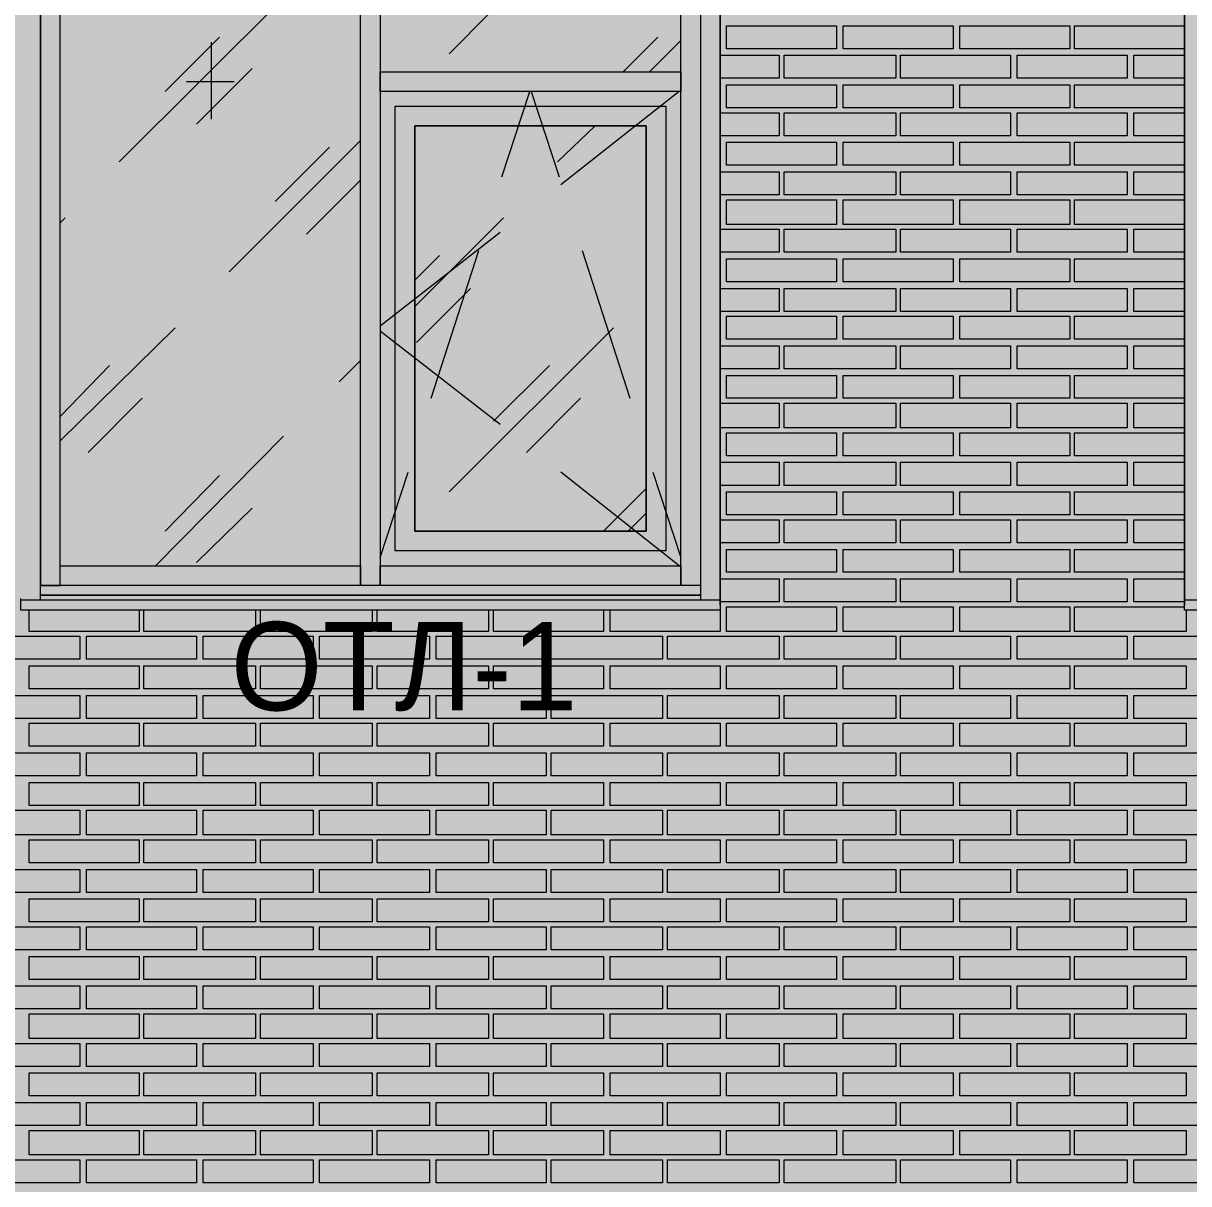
# Model space of a CAD drawing. Header units: millimetres. Extents: x -28928 to 100580, y -22867 to 36490.
# Drawn here: x 1815 to 4819, y 19599 to 22590 of the extents above; entities that cross this region are included whole.
import ezdxf

# ---------------------------------------------------------------- set-up
doc = ezdxf.new("R2010")
doc.units = ezdxf.units.MM
doc.layers.add('PDF _Геометрия', color=7, linetype='Continuous', true_color=0x8f8e8d)
doc.layers.add('PDF _Сплошная заливка', color=7, linetype='Continuous', true_color=0xffffff)
doc.layers.add('PDF _Текст', color=7, linetype='Continuous')

msp = doc.modelspace()

# ---------------------------------------------------------------- hatches: boundary and pattern name
at = {"layer": 'PDF _Сплошная заливка', "true_color": 0xdcd6cf, "transparency": 33554559}
msp.add_hatch(color=254, dxfattribs=at).paths.add_polyline_path([(-18676.6, 16343.4), (-18676.6, 19592.6), (-17276.3, 19592.6), (-17276.3, 16343.4), (19112.6, 16343.4), (19112.6, 30089.1), (-21853.9, 30089.1), (-21853.9, 16343.4), (-21375.9, 16343.4), (-21375.9, 19592.6), (-19277.4, 19592.6), (-19277.4, 16343.4)])

# ---------------------------------------------------------------- linework, layer by layer
at = {"layer": 'PDF _Геометрия', "color": 7, "lineweight": 9}
for points in [[(1859.5, 21103), (1859.5, 21166.4), (1859.5, 22439.9), (1859.5, 21141), (1910.3, 21141), (1910.3, 22439.9), (1910.3, 23688), (1859.5, 23688), (1859.5, 22439.9), (1859.5, 23713.4), (1859.5, 23789.5), (1808.7, 23789.5)], [(1808.7, 23789.5), (3611.1, 23789.5), (3611.1, 21090.3), (3611.1, 21166.4), (3611.1, 22439.9), (3611.1, 23713.4), (3611.1, 23789.5), (3560.3, 23789.5), (3560.3, 23713.4), (3560.3, 22439.9), (3560.3, 21141), (3509.5, 21141), (3509.5, 22439.9), (3509.5, 23713.4)], [(4859.1, 21103), (4859.1, 21166.4), (4859.1, 23713.4), (4859.1, 23789.5), (4808.4, 23789.5), (4808.4, 23713.4), (4808.4, 21166.4), (4808.4, 21090.3), (4808.4, 23789.5), (6610.7, 23789.5), (6610.7, 21090.3)], [(3560.3, 23713.4), (3560.3, 22439.9), (3560.3, 21166.4), (3560.3, 21103)], [(2913, 22511.8), (3336.1, 22939.1)], [(2062.6, 22232.6), (2485.7, 22655.7)], [(2181.1, 22414.5), (2320.7, 22554.1)], [(2299.5, 22541.4), (2299.5, 22342.6)], [(3361.4, 22465.3), (3450.3, 22554.1)], [(3429.1, 22465.3), (3509.5, 22545.7)], [(2261.4, 22329.9), (2405.3, 22473.7)], [(2236.1, 22439.9), (2358.7, 22439.9)], [(3048.4, 22194.5), (3120.3, 22414.5)], [(3124.5, 22414.5), (3196.4, 22194.5)], [(3505.3, 22414.5), (3200.7, 22173.4)], [(3192.2, 22232.6), (3289.5, 22325.7)], [(2346.1, 21949.1), (2684.5, 22287.6)], [(2464.5, 22131), (2604.1, 22270.7)], [(2544.9, 22046.4), (2684.5, 22186)], [(1910.3, 22076), (1923, 22088.7)], [(2824.1, 21860.3), (3052.6, 22088.7)], [(3044.1, 22050.7), (2735.3, 21809.5)], [(2824.1, 21928), (2887.6, 21991.4)], [(2866.4, 21623.4), (2989.1, 22004.1)], [(3255.7, 22004.1), (3378.4, 21623.4)], [(2828.4, 21767.2), (2968, 21906.8)], [(1910.3, 21513.4), (2206.4, 21805.3)], [(3044.1, 21555.7), (2735.3, 21796.8)], [(2913, 21382.2), (3336.1, 21805.3)], [(2629.5, 21665.7), (2684.5, 21720.7)], [(1910.3, 21576.8), (2037.2, 21708)], [(3027.2, 21564.1), (3171.1, 21708)], [(1982.2, 21483.7), (2121.8, 21623.4)], [(3111.8, 21483.7), (3251.4, 21623.4)], [(2155.7, 21191.8), (2485.7, 21526)], [(2181.1, 21280.7), (2320.7, 21424.5)], [(2735.3, 21213), (2807.2, 21433)], [(3505.3, 21191.8), (3200.7, 21433)], [(3437.6, 21433), (3509.5, 21213)], [(3310.7, 21280.7), (3420.7, 21390.7)], [(2261.4, 21200.3), (2405.3, 21339.9)], [(3374.1, 21280.7), (3420.7, 21327.2)], [(3560.3, 21141), (1859.5, 21141)], [(3611.1, 21107.2), (3611.1, 21103), (1808.7, 21103), (1808.7, 21107.2)], [(3611.1, 21103), (3611.1, 21077.6), (1808.7, 21077.6), (1808.7, 21103)], [(3560.3, 21115.7), (1859.5, 21115.7), (3560.3, 21115.7)], [(3560.3, 21115.7), (1859.5, 21115.7)], [(6606.4, 21103), (4808.4, 21103), (4808.4, 21107.2)], [(6606.4, 21077.6), (4808.4, 21077.6), (4808.4, 21103)], [(3611.1, 21086), (3611.1, 21077.6)], [(4808.4, 21077.6), (4808.4, 21086)]]:
    msp.add_lwpolyline(points, dxfattribs=at)
for points in [[(2735.3, 21141), (2684.5, 21141), (1910.3, 21141), (1910.3, 21191.8), (2684.5, 21191.8), (2684.5, 21141), (2684.5, 22439.9), (2684.5, 23688), (2735.3, 23688), (2735.3, 22439.9)], [(3509.5, 22414.5), (2735.3, 22414.5), (2735.3, 22465.3), (3509.5, 22465.3)], [(2773.4, 22376.4), (3471.4, 22376.4), (3471.4, 21229.9), (2773.4, 21229.9)], [(3471.4, 22376.4), (3471.4, 21229.9), (2773.4, 21229.9), (2773.4, 22376.4)], [(3420.7, 22325.7), (2824.1, 22325.7), (2824.1, 21280.7), (3420.7, 21280.7)], [(2824.1, 21280.7), (2824.1, 22325.7), (3420.7, 22325.7), (3420.7, 21280.7)], [(3509.5, 21141), (2735.3, 21141), (2735.3, 21191.8), (3509.5, 21191.8)]]:
    msp.add_lwpolyline(points, close=True, dxfattribs=at)
at = {"layer": 'PDF _Геометрия', "lineweight": 9}
for points in [[(3611.1, 22583.7), (3611.1, 22583.7)], [(3611.1, 22524.5), (3611.1, 22583.7)], [(4808.4, 22524.5), (4524.9, 22524.5), (4524.9, 22583.7), (4808.4, 22583.7)], [(3611.1, 22524.5), (3611.1, 22524.5)], [(3611.1, 22507.6), (3619.5, 22507.6), (3763.4, 22507.6), (3763.4, 22448.4), (3619.5, 22448.4), (3611.1, 22448.4)], [(4808.4, 22448.4), (4677.2, 22448.4), (4677.2, 22507.6), (4808.4, 22507.6)], [(3611.1, 22431.4), (3611.1, 22431.4)], [(3611.1, 22372.2), (3611.1, 22431.4)], [(4808.4, 22372.2), (4524.9, 22372.2), (4524.9, 22431.4), (4808.4, 22431.4)], [(3611.1, 22372.2), (3611.1, 22372.2)], [(3611.1, 22359.5), (3619.5, 22359.5), (3763.4, 22359.5), (3763.4, 22300.3), (3619.5, 22300.3), (3611.1, 22300.3)], [(4808.4, 22300.3), (4677.2, 22300.3), (4677.2, 22359.5), (4808.4, 22359.5)], [(3611.1, 22283.4), (3611.1, 22283.4)], [(3611.1, 22224.1), (3611.1, 22283.4)], [(4808.4, 22224.1), (4524.9, 22224.1), (4524.9, 22283.4), (4808.4, 22283.4)], [(3611.1, 22224.1), (3611.1, 22224.1)], [(3611.1, 22207.2), (3619.5, 22207.2), (3763.4, 22207.2), (3763.4, 22148), (3619.5, 22148), (3611.1, 22148)], [(4808.4, 22148), (4677.2, 22148), (4677.2, 22207.2), (4808.4, 22207.2)], [(3611.1, 22135.3), (3611.1, 22135.3)], [(3611.1, 22071.8), (3611.1, 22135.3)], [(4808.4, 22071.8), (4524.9, 22071.8), (4524.9, 22135.3), (4808.4, 22135.3)], [(3611.1, 22071.8), (3611.1, 22071.8)], [(3611.1, 22059.1), (3619.5, 22059.1), (3763.4, 22059.1), (3763.4, 21999.9), (3619.5, 21999.9), (3611.1, 21999.9)], [(4808.4, 21999.9), (4677.2, 21999.9), (4677.2, 22059.1), (4808.4, 22059.1)], [(3611.1, 21983), (3611.1, 21983)], [(3611.1, 21923.7), (3611.1, 21983)], [(4808.4, 21923.7), (4524.9, 21923.7), (4524.9, 21983), (4808.4, 21983)], [(3611.1, 21923.7), (3611.1, 21923.7)], [(3611.1, 21906.8), (3619.5, 21906.8), (3763.4, 21906.8), (3763.4, 21847.6), (3619.5, 21847.6), (3611.1, 21847.6)], [(4808.4, 21847.6), (4677.2, 21847.6), (4677.2, 21906.8), (4808.4, 21906.8)], [(3611.1, 21834.9), (3611.1, 21834.9)], [(3611.1, 21775.7), (3611.1, 21834.9)], [(4808.4, 21775.7), (4524.9, 21775.7), (4524.9, 21834.9), (4808.4, 21834.9)], [(3611.1, 21775.7), (3611.1, 21775.7)], [(3611.1, 21758.7), (3619.5, 21758.7), (3763.4, 21758.7), (3763.4, 21699.5), (3619.5, 21699.5), (3611.1, 21699.5)], [(4808.4, 21699.5), (4677.2, 21699.5), (4677.2, 21758.7), (4808.4, 21758.7)], [(3611.1, 21682.6), (3611.1, 21682.6)], [(3611.1, 21623.4), (3611.1, 21682.6)], [(4808.4, 21623.4), (4524.9, 21623.4), (4524.9, 21682.6), (4808.4, 21682.6)], [(3611.1, 21623.4), (3611.1, 21623.4)], [(3611.1, 21610.7), (3619.5, 21610.7), (3763.4, 21610.7), (3763.4, 21547.2), (3619.5, 21547.2), (3611.1, 21547.2)], [(4808.4, 21547.2), (4677.2, 21547.2), (4677.2, 21610.7), (4808.4, 21610.7)], [(3611.1, 21534.5), (3611.1, 21534.5)], [(3611.1, 21475.3), (3611.1, 21534.5)], [(4808.4, 21475.3), (4524.9, 21475.3), (4524.9, 21534.5), (4808.4, 21534.5)], [(3611.1, 21475.3), (3611.1, 21475.3)], [(3611.1, 21458.4), (3619.5, 21458.4), (3763.4, 21458.4), (3763.4, 21399.1), (3619.5, 21399.1), (3611.1, 21399.1)], [(4808.4, 21399.1), (4677.2, 21399.1), (4677.2, 21458.4), (4808.4, 21458.4)], [(3611.1, 21382.2), (3611.1, 21382.2)], [(3611.1, 21323), (3611.1, 21382.2)], [(4808.4, 21323), (4524.9, 21323), (4524.9, 21382.2), (4808.4, 21382.2)], [(3611.1, 21323), (3611.1, 21323)], [(3611.1, 21310.3), (3619.5, 21310.3), (3763.4, 21310.3), (3763.4, 21251), (3619.5, 21251), (3611.1, 21251)], [(4808.4, 21251), (4677.2, 21251), (4677.2, 21310.3), (4808.4, 21310.3)], [(3611.1, 21234.1), (3611.1, 21234.1)], [(3611.1, 21174.9), (3611.1, 21234.1)], [(4808.4, 21174.9), (4524.9, 21174.9), (4524.9, 21234.1), (4808.4, 21234.1)], [(3611.1, 21174.9), (3611.1, 21174.9)], [(3611.1, 21158), (3619.5, 21158), (3763.4, 21158), (3763.4, 21098.7), (3619.5, 21098.7), (3611.1, 21098.7)], [(4808.4, 21098.7), (4677.2, 21098.7), (4677.2, 21158), (4808.4, 21158)], [(2113.4, 21077.6), (2113.4, 21022.6), (1829.9, 21022.6), (1829.9, 21077.6)], [(2413.7, 21077.6), (2413.7, 21022.6), (2126.1, 21022.6), (2126.1, 21077.6)], [(2714.1, 21077.6), (2714.1, 21022.6), (2426.4, 21022.6), (2426.4, 21077.6)], [(3014.5, 21077.6), (3014.5, 21022.6), (2726.8, 21022.6), (2726.8, 21077.6)], [(3310.7, 21077.6), (3310.7, 21022.6), (3027.2, 21022.6), (3027.2, 21077.6)], [(3611.1, 21086), (3611.1, 21022.6), (3327.6, 21022.6), (3327.6, 21077.6)], [(3611.1, 21086), (3611.1, 21086)], [(4812.6, 21077.6), (4812.6, 21022.6), (4524.9, 21022.6), (4524.9, 21086), (4808.4, 21086)]]:
    msp.add_lwpolyline(points, dxfattribs=at)
for points in [[(3911.4, 22583.7), (3911.4, 22524.5), (3628, 22524.5), (3628, 22583.7)], [(4211.8, 22583.7), (4211.8, 22524.5), (3928.4, 22524.5), (3928.4, 22583.7)], [(4512.2, 22583.7), (4512.2, 22524.5), (4228.7, 22524.5), (4228.7, 22583.7)], [(4063.7, 22448.4), (3919.9, 22448.4), (3776.1, 22448.4), (3776.1, 22507.6), (3919.9, 22507.6), (4063.7, 22507.6)], [(4359.9, 22448.4), (4220.3, 22448.4), (4076.4, 22448.4), (4076.4, 22507.6), (4220.3, 22507.6), (4359.9, 22507.6)], [(4660.3, 22448.4), (4520.7, 22448.4), (4376.8, 22448.4), (4376.8, 22507.6), (4520.7, 22507.6), (4660.3, 22507.6)], [(3911.4, 22431.4), (3911.4, 22372.2), (3628, 22372.2), (3628, 22431.4)], [(4211.8, 22431.4), (4211.8, 22372.2), (3928.4, 22372.2), (3928.4, 22431.4)], [(4512.2, 22431.4), (4512.2, 22372.2), (4228.7, 22372.2), (4228.7, 22431.4)], [(4063.7, 22300.3), (3919.9, 22300.3), (3776.1, 22300.3), (3776.1, 22359.5), (3919.9, 22359.5), (4063.7, 22359.5)], [(4359.9, 22300.3), (4220.3, 22300.3), (4076.4, 22300.3), (4076.4, 22359.5), (4220.3, 22359.5), (4359.9, 22359.5)], [(4660.3, 22300.3), (4520.7, 22300.3), (4376.8, 22300.3), (4376.8, 22359.5), (4520.7, 22359.5), (4660.3, 22359.5)], [(3911.4, 22283.4), (3911.4, 22224.1), (3628, 22224.1), (3628, 22283.4)], [(4211.8, 22283.4), (4211.8, 22224.1), (3928.4, 22224.1), (3928.4, 22283.4)], [(4512.2, 22283.4), (4512.2, 22224.1), (4228.7, 22224.1), (4228.7, 22283.4)], [(4063.7, 22148), (3919.9, 22148), (3776.1, 22148), (3776.1, 22207.2), (3919.9, 22207.2), (4063.7, 22207.2)], [(4359.9, 22148), (4220.3, 22148), (4076.4, 22148), (4076.4, 22207.2), (4220.3, 22207.2), (4359.9, 22207.2)], [(4660.3, 22148), (4520.7, 22148), (4376.8, 22148), (4376.8, 22207.2), (4520.7, 22207.2), (4660.3, 22207.2)], [(3911.4, 22135.3), (3911.4, 22071.8), (3628, 22071.8), (3628, 22135.3)], [(4211.8, 22135.3), (4211.8, 22071.8), (3928.4, 22071.8), (3928.4, 22135.3)], [(4512.2, 22135.3), (4512.2, 22071.8), (4228.7, 22071.8), (4228.7, 22135.3)], [(4063.7, 21999.9), (3919.9, 21999.9), (3776.1, 21999.9), (3776.1, 22059.1), (3919.9, 22059.1), (4063.7, 22059.1)], [(4359.9, 21999.9), (4220.3, 21999.9), (4076.4, 21999.9), (4076.4, 22059.1), (4220.3, 22059.1), (4359.9, 22059.1)], [(4660.3, 21999.9), (4520.7, 21999.9), (4376.8, 21999.9), (4376.8, 22059.1), (4520.7, 22059.1), (4660.3, 22059.1)], [(3911.4, 21983), (3911.4, 21923.7), (3628, 21923.7), (3628, 21983)], [(4211.8, 21983), (4211.8, 21923.7), (3928.4, 21923.7), (3928.4, 21983)], [(4512.2, 21983), (4512.2, 21923.7), (4228.7, 21923.7), (4228.7, 21983)], [(4063.7, 21847.6), (3919.9, 21847.6), (3776.1, 21847.6), (3776.1, 21906.8), (3919.9, 21906.8), (4063.7, 21906.8)], [(4359.9, 21847.6), (4220.3, 21847.6), (4076.4, 21847.6), (4076.4, 21906.8), (4220.3, 21906.8), (4359.9, 21906.8)], [(4660.3, 21847.6), (4520.7, 21847.6), (4376.8, 21847.6), (4376.8, 21906.8), (4520.7, 21906.8), (4660.3, 21906.8)], [(3911.4, 21834.9), (3911.4, 21775.7), (3628, 21775.7), (3628, 21834.9)], [(4211.8, 21834.9), (4211.8, 21775.7), (3928.4, 21775.7), (3928.4, 21834.9)], [(4512.2, 21834.9), (4512.2, 21775.7), (4228.7, 21775.7), (4228.7, 21834.9)], [(4063.7, 21699.5), (3919.9, 21699.5), (3776.1, 21699.5), (3776.1, 21758.7), (3919.9, 21758.7), (4063.7, 21758.7)], [(4359.9, 21699.5), (4220.3, 21699.5), (4076.4, 21699.5), (4076.4, 21758.7), (4220.3, 21758.7), (4359.9, 21758.7)], [(4660.3, 21699.5), (4520.7, 21699.5), (4376.8, 21699.5), (4376.8, 21758.7), (4520.7, 21758.7), (4660.3, 21758.7)], [(3911.4, 21682.6), (3911.4, 21623.4), (3628, 21623.4), (3628, 21682.6)], [(4211.8, 21682.6), (4211.8, 21623.4), (3928.4, 21623.4), (3928.4, 21682.6)], [(4512.2, 21682.6), (4512.2, 21623.4), (4228.7, 21623.4), (4228.7, 21682.6)], [(4063.7, 21547.2), (3919.9, 21547.2), (3776.1, 21547.2), (3776.1, 21610.7), (3919.9, 21610.7), (4063.7, 21610.7)], [(4359.9, 21547.2), (4220.3, 21547.2), (4076.4, 21547.2), (4076.4, 21610.7), (4220.3, 21610.7), (4359.9, 21610.7)], [(4660.3, 21547.2), (4520.7, 21547.2), (4376.8, 21547.2), (4376.8, 21610.7), (4520.7, 21610.7), (4660.3, 21610.7)], [(3911.4, 21534.5), (3911.4, 21475.3), (3628, 21475.3), (3628, 21534.5)], [(4211.8, 21534.5), (4211.8, 21475.3), (3928.4, 21475.3), (3928.4, 21534.5)], [(4512.2, 21534.5), (4512.2, 21475.3), (4228.7, 21475.3), (4228.7, 21534.5)], [(4063.7, 21399.1), (3919.9, 21399.1), (3776.1, 21399.1), (3776.1, 21458.4), (3919.9, 21458.4), (4063.7, 21458.4)], [(4359.9, 21399.1), (4220.3, 21399.1), (4076.4, 21399.1), (4076.4, 21458.4), (4220.3, 21458.4), (4359.9, 21458.4)], [(4660.3, 21399.1), (4520.7, 21399.1), (4376.8, 21399.1), (4376.8, 21458.4), (4520.7, 21458.4), (4660.3, 21458.4)], [(3911.4, 21382.2), (3911.4, 21323), (3628, 21323), (3628, 21382.2)], [(4211.8, 21382.2), (4211.8, 21323), (3928.4, 21323), (3928.4, 21382.2)], [(4512.2, 21382.2), (4512.2, 21323), (4228.7, 21323), (4228.7, 21382.2)], [(4063.7, 21251), (3919.9, 21251), (3776.1, 21251), (3776.1, 21310.3), (3919.9, 21310.3), (4063.7, 21310.3)], [(4359.9, 21251), (4220.3, 21251), (4076.4, 21251), (4076.4, 21310.3), (4220.3, 21310.3), (4359.9, 21310.3)], [(4660.3, 21251), (4520.7, 21251), (4376.8, 21251), (4376.8, 21310.3), (4520.7, 21310.3), (4660.3, 21310.3)], [(3911.4, 21234.1), (3911.4, 21174.9), (3628, 21174.9), (3628, 21234.1)], [(4211.8, 21234.1), (4211.8, 21174.9), (3928.4, 21174.9), (3928.4, 21234.1)], [(4512.2, 21234.1), (4512.2, 21174.9), (4228.7, 21174.9), (4228.7, 21234.1)], [(4063.7, 21098.7), (3919.9, 21098.7), (3776.1, 21098.7), (3776.1, 21158), (3919.9, 21158), (4063.7, 21158)], [(4359.9, 21098.7), (4220.3, 21098.7), (4076.4, 21098.7), (4076.4, 21158), (4220.3, 21158), (4359.9, 21158)], [(4660.3, 21098.7), (4520.7, 21098.7), (4376.8, 21098.7), (4376.8, 21158), (4520.7, 21158), (4660.3, 21158)], [(3911.4, 21086), (3911.4, 21022.6), (3628, 21022.6), (3628, 21086)], [(4211.8, 21086), (4211.8, 21022.6), (3928.4, 21022.6), (3928.4, 21086)], [(4512.2, 21086), (4512.2, 21022.6), (4228.7, 21022.6), (4228.7, 21086)], [(1961.1, 20950.7), (1821.4, 20950.7), (1677.6, 20950.7), (1677.6, 21009.9), (1821.4, 21009.9), (1961.1, 21009.9)], [(2261.4, 20950.7), (2121.8, 20950.7), (1978, 20950.7), (1978, 21009.9), (2121.8, 21009.9), (2261.4, 21009.9)], [(2561.8, 20950.7), (2422.2, 20950.7), (2278.4, 20950.7), (2278.4, 21009.9), (2422.2, 21009.9), (2561.8, 21009.9)], [(2862.2, 20950.7), (2718.4, 20950.7), (2578.7, 20950.7), (2578.7, 21009.9), (2718.4, 21009.9), (2862.2, 21009.9)], [(3162.6, 20950.7), (3018.7, 20950.7), (2879.1, 20950.7), (2879.1, 21009.9), (3018.7, 21009.9), (3162.6, 21009.9)], [(3463, 20950.7), (3319.1, 20950.7), (3175.3, 20950.7), (3175.3, 21009.9), (3319.1, 21009.9), (3463, 21009.9)], [(3763.4, 20950.7), (3619.5, 20950.7), (3475.7, 20950.7), (3475.7, 21009.9), (3619.5, 21009.9), (3763.4, 21009.9)], [(4063.7, 20950.7), (3919.9, 20950.7), (3776.1, 20950.7), (3776.1, 21009.9), (3919.9, 21009.9), (4063.7, 21009.9)], [(4359.9, 20950.7), (4220.3, 20950.7), (4076.4, 20950.7), (4076.4, 21009.9), (4220.3, 21009.9), (4359.9, 21009.9)], [(4660.3, 20950.7), (4520.7, 20950.7), (4376.8, 20950.7), (4376.8, 21009.9), (4520.7, 21009.9), (4660.3, 21009.9)], [(4960.7, 20950.7), (4816.8, 20950.7), (4677.2, 20950.7), (4677.2, 21009.9), (4816.8, 21009.9), (4960.7, 21009.9)], [(2113.4, 20933.7), (2113.4, 20874.5), (1829.9, 20874.5), (1829.9, 20933.7)], [(2413.7, 20933.7), (2413.7, 20874.5), (2126.1, 20874.5), (2126.1, 20933.7)], [(2714.1, 20933.7), (2714.1, 20874.5), (2426.4, 20874.5), (2426.4, 20933.7)], [(3014.5, 20933.7), (3014.5, 20874.5), (2726.8, 20874.5), (2726.8, 20933.7)], [(3310.7, 20933.7), (3310.7, 20874.5), (3027.2, 20874.5), (3027.2, 20933.7)], [(3611.1, 20933.7), (3611.1, 20874.5), (3327.6, 20874.5), (3327.6, 20933.7)], [(3911.4, 20933.7), (3911.4, 20874.5), (3628, 20874.5), (3628, 20933.7)], [(4211.8, 20933.7), (4211.8, 20874.5), (3928.4, 20874.5), (3928.4, 20933.7)], [(4512.2, 20933.7), (4512.2, 20874.5), (4228.7, 20874.5), (4228.7, 20933.7)], [(4812.6, 20933.7), (4812.6, 20874.5), (4524.9, 20874.5), (4524.9, 20933.7)], [(1961.1, 20798.4), (1821.4, 20798.4), (1677.6, 20798.4), (1677.6, 20857.6), (1821.4, 20857.6), (1961.1, 20857.6)], [(2261.4, 20798.4), (2121.8, 20798.4), (1978, 20798.4), (1978, 20857.6), (2121.8, 20857.6), (2261.4, 20857.6)], [(2561.8, 20798.4), (2422.2, 20798.4), (2278.4, 20798.4), (2278.4, 20857.6), (2422.2, 20857.6), (2561.8, 20857.6)], [(2862.2, 20798.4), (2718.4, 20798.4), (2578.7, 20798.4), (2578.7, 20857.6), (2718.4, 20857.6), (2862.2, 20857.6)], [(3162.6, 20798.4), (3018.7, 20798.4), (2879.1, 20798.4), (2879.1, 20857.6), (3018.7, 20857.6), (3162.6, 20857.6)], [(3463, 20798.4), (3319.1, 20798.4), (3175.3, 20798.4), (3175.3, 20857.6), (3319.1, 20857.6), (3463, 20857.6)], [(3763.4, 20798.4), (3619.5, 20798.4), (3475.7, 20798.4), (3475.7, 20857.6), (3619.5, 20857.6), (3763.4, 20857.6)], [(4063.7, 20798.4), (3919.9, 20798.4), (3776.1, 20798.4), (3776.1, 20857.6), (3919.9, 20857.6), (4063.7, 20857.6)], [(4359.9, 20798.4), (4220.3, 20798.4), (4076.4, 20798.4), (4076.4, 20857.6), (4220.3, 20857.6), (4359.9, 20857.6)], [(4660.3, 20798.4), (4520.7, 20798.4), (4376.8, 20798.4), (4376.8, 20857.6), (4520.7, 20857.6), (4660.3, 20857.6)], [(4960.7, 20798.4), (4816.8, 20798.4), (4677.2, 20798.4), (4677.2, 20857.6), (4816.8, 20857.6), (4960.7, 20857.6)], [(2113.4, 20785.7), (2113.4, 20726.4), (1829.9, 20726.4), (1829.9, 20785.7)], [(2413.7, 20785.7), (2413.7, 20726.4), (2126.1, 20726.4), (2126.1, 20785.7)], [(2714.1, 20785.7), (2714.1, 20726.4), (2426.4, 20726.4), (2426.4, 20785.7)], [(3014.5, 20785.7), (3014.5, 20726.4), (2726.8, 20726.4), (2726.8, 20785.7)], [(3310.7, 20785.7), (3310.7, 20726.4), (3027.2, 20726.4), (3027.2, 20785.7)], [(3611.1, 20785.7), (3611.1, 20726.4), (3327.6, 20726.4), (3327.6, 20785.7)], [(3911.4, 20785.7), (3911.4, 20726.4), (3628, 20726.4), (3628, 20785.7)], [(4211.8, 20785.7), (4211.8, 20726.4), (3928.4, 20726.4), (3928.4, 20785.7)], [(4512.2, 20785.7), (4512.2, 20726.4), (4228.7, 20726.4), (4228.7, 20785.7)], [(4812.6, 20785.7), (4812.6, 20726.4), (4524.9, 20726.4), (4524.9, 20785.7)], [(1961.1, 20650.3), (1821.4, 20650.3), (1677.6, 20650.3), (1677.6, 20709.5), (1821.4, 20709.5), (1961.1, 20709.5)], [(2261.4, 20650.3), (2121.8, 20650.3), (1978, 20650.3), (1978, 20709.5), (2121.8, 20709.5), (2261.4, 20709.5)], [(2561.8, 20650.3), (2422.2, 20650.3), (2278.4, 20650.3), (2278.4, 20709.5), (2422.2, 20709.5), (2561.8, 20709.5)], [(2862.2, 20650.3), (2718.4, 20650.3), (2578.7, 20650.3), (2578.7, 20709.5), (2718.4, 20709.5), (2862.2, 20709.5)], [(3162.6, 20650.3), (3018.7, 20650.3), (2879.1, 20650.3), (2879.1, 20709.5), (3018.7, 20709.5), (3162.6, 20709.5)], [(3463, 20650.3), (3319.1, 20650.3), (3175.3, 20650.3), (3175.3, 20709.5), (3319.1, 20709.5), (3463, 20709.5)], [(3763.4, 20650.3), (3619.5, 20650.3), (3475.7, 20650.3), (3475.7, 20709.5), (3619.5, 20709.5), (3763.4, 20709.5)], [(4063.7, 20650.3), (3919.9, 20650.3), (3776.1, 20650.3), (3776.1, 20709.5), (3919.9, 20709.5), (4063.7, 20709.5)], [(4359.9, 20650.3), (4220.3, 20650.3), (4076.4, 20650.3), (4076.4, 20709.5), (4220.3, 20709.5), (4359.9, 20709.5)], [(4660.3, 20650.3), (4520.7, 20650.3), (4376.8, 20650.3), (4376.8, 20709.5), (4520.7, 20709.5), (4660.3, 20709.5)], [(4960.7, 20650.3), (4816.8, 20650.3), (4677.2, 20650.3), (4677.2, 20709.5), (4816.8, 20709.5), (4960.7, 20709.5)], [(2113.4, 20633.4), (2113.4, 20574.1), (1829.9, 20574.1), (1829.9, 20633.4)], [(2413.7, 20633.4), (2413.7, 20574.1), (2126.1, 20574.1), (2126.1, 20633.4)], [(2714.1, 20633.4), (2714.1, 20574.1), (2426.4, 20574.1), (2426.4, 20633.4)], [(3014.5, 20633.4), (3014.5, 20574.1), (2726.8, 20574.1), (2726.8, 20633.4)], [(3310.7, 20633.4), (3310.7, 20574.1), (3027.2, 20574.1), (3027.2, 20633.4)], [(3611.1, 20633.4), (3611.1, 20574.1), (3327.6, 20574.1), (3327.6, 20633.4)], [(3911.4, 20633.4), (3911.4, 20574.1), (3628, 20574.1), (3628, 20633.4)], [(4211.8, 20633.4), (4211.8, 20574.1), (3928.4, 20574.1), (3928.4, 20633.4)], [(4512.2, 20633.4), (4512.2, 20574.1), (4228.7, 20574.1), (4228.7, 20633.4)], [(4812.6, 20633.4), (4812.6, 20574.1), (4524.9, 20574.1), (4524.9, 20633.4)], [(1961.1, 20498), (1821.4, 20498), (1677.6, 20498), (1677.6, 20561.4), (1821.4, 20561.4), (1961.1, 20561.4)], [(2261.4, 20498), (2121.8, 20498), (1978, 20498), (1978, 20561.4), (2121.8, 20561.4), (2261.4, 20561.4)], [(2561.8, 20498), (2422.2, 20498), (2278.4, 20498), (2278.4, 20561.4), (2422.2, 20561.4), (2561.8, 20561.4)], [(2862.2, 20498), (2718.4, 20498), (2578.7, 20498), (2578.7, 20561.4), (2718.4, 20561.4), (2862.2, 20561.4)], [(3162.6, 20498), (3018.7, 20498), (2879.1, 20498), (2879.1, 20561.4), (3018.7, 20561.4), (3162.6, 20561.4)], [(3463, 20498), (3319.1, 20498), (3175.3, 20498), (3175.3, 20561.4), (3319.1, 20561.4), (3463, 20561.4)], [(3763.4, 20498), (3619.5, 20498), (3475.7, 20498), (3475.7, 20561.4), (3619.5, 20561.4), (3763.4, 20561.4)], [(4063.7, 20498), (3919.9, 20498), (3776.1, 20498), (3776.1, 20561.4), (3919.9, 20561.4), (4063.7, 20561.4)], [(4359.9, 20498), (4220.3, 20498), (4076.4, 20498), (4076.4, 20561.4), (4220.3, 20561.4), (4359.9, 20561.4)], [(4660.3, 20498), (4520.7, 20498), (4376.8, 20498), (4376.8, 20561.4), (4520.7, 20561.4), (4660.3, 20561.4)], [(4960.7, 20498), (4816.8, 20498), (4677.2, 20498), (4677.2, 20561.4), (4816.8, 20561.4), (4960.7, 20561.4)], [(2113.4, 20485.3), (2113.4, 20426), (1829.9, 20426), (1829.9, 20485.3)], [(2413.7, 20485.3), (2413.7, 20426), (2126.1, 20426), (2126.1, 20485.3)], [(2714.1, 20485.3), (2714.1, 20426), (2426.4, 20426), (2426.4, 20485.3)], [(3014.5, 20485.3), (3014.5, 20426), (2726.8, 20426), (2726.8, 20485.3)], [(3310.7, 20485.3), (3310.7, 20426), (3027.2, 20426), (3027.2, 20485.3)], [(3611.1, 20485.3), (3611.1, 20426), (3327.6, 20426), (3327.6, 20485.3)], [(3911.4, 20485.3), (3911.4, 20426), (3628, 20426), (3628, 20485.3)], [(4211.8, 20485.3), (4211.8, 20426), (3928.4, 20426), (3928.4, 20485.3)], [(4512.2, 20485.3), (4512.2, 20426), (4228.7, 20426), (4228.7, 20485.3)], [(4812.6, 20485.3), (4812.6, 20426), (4524.9, 20426), (4524.9, 20485.3)], [(1961.1, 20349.9), (1821.4, 20349.9), (1677.6, 20349.9), (1677.6, 20409.1), (1821.4, 20409.1), (1961.1, 20409.1)], [(2261.4, 20349.9), (2121.8, 20349.9), (1978, 20349.9), (1978, 20409.1), (2121.8, 20409.1), (2261.4, 20409.1)], [(2561.8, 20349.9), (2422.2, 20349.9), (2278.4, 20349.9), (2278.4, 20409.1), (2422.2, 20409.1), (2561.8, 20409.1)], [(2862.2, 20349.9), (2718.4, 20349.9), (2578.7, 20349.9), (2578.7, 20409.1), (2718.4, 20409.1), (2862.2, 20409.1)], [(3162.6, 20349.9), (3018.7, 20349.9), (2879.1, 20349.9), (2879.1, 20409.1), (3018.7, 20409.1), (3162.6, 20409.1)], [(3463, 20349.9), (3319.1, 20349.9), (3175.3, 20349.9), (3175.3, 20409.1), (3319.1, 20409.1), (3463, 20409.1)], [(3763.4, 20349.9), (3619.5, 20349.9), (3475.7, 20349.9), (3475.7, 20409.1), (3619.5, 20409.1), (3763.4, 20409.1)], [(4063.7, 20349.9), (3919.9, 20349.9), (3776.1, 20349.9), (3776.1, 20409.1), (3919.9, 20409.1), (4063.7, 20409.1)], [(4359.9, 20349.9), (4220.3, 20349.9), (4076.4, 20349.9), (4076.4, 20409.1), (4220.3, 20409.1), (4359.9, 20409.1)], [(4660.3, 20349.9), (4520.7, 20349.9), (4376.8, 20349.9), (4376.8, 20409.1), (4520.7, 20409.1), (4660.3, 20409.1)], [(4960.7, 20349.9), (4816.8, 20349.9), (4677.2, 20349.9), (4677.2, 20409.1), (4816.8, 20409.1), (4960.7, 20409.1)], [(2113.4, 20333), (2113.4, 20273.7), (1829.9, 20273.7), (1829.9, 20333)], [(2413.7, 20333), (2413.7, 20273.7), (2126.1, 20273.7), (2126.1, 20333)], [(2714.1, 20333), (2714.1, 20273.7), (2426.4, 20273.7), (2426.4, 20333)], [(3014.5, 20333), (3014.5, 20273.7), (2726.8, 20273.7), (2726.8, 20333)], [(3310.7, 20333), (3310.7, 20273.7), (3027.2, 20273.7), (3027.2, 20333)], [(3611.1, 20333), (3611.1, 20273.7), (3327.6, 20273.7), (3327.6, 20333)], [(3911.4, 20333), (3911.4, 20273.7), (3628, 20273.7), (3628, 20333)], [(4211.8, 20333), (4211.8, 20273.7), (3928.4, 20273.7), (3928.4, 20333)], [(4512.2, 20333), (4512.2, 20273.7), (4228.7, 20273.7), (4228.7, 20333)], [(4812.6, 20333), (4812.6, 20273.7), (4524.9, 20273.7), (4524.9, 20333)], [(1961.1, 20201.8), (1821.4, 20201.8), (1677.6, 20201.8), (1677.6, 20261), (1821.4, 20261), (1961.1, 20261)], [(2261.4, 20201.8), (2121.8, 20201.8), (1978, 20201.8), (1978, 20261), (2121.8, 20261), (2261.4, 20261)], [(2561.8, 20201.8), (2422.2, 20201.8), (2278.4, 20201.8), (2278.4, 20261), (2422.2, 20261), (2561.8, 20261)], [(2862.2, 20201.8), (2718.4, 20201.8), (2578.7, 20201.8), (2578.7, 20261), (2718.4, 20261), (2862.2, 20261)], [(3162.6, 20201.8), (3018.7, 20201.8), (2879.1, 20201.8), (2879.1, 20261), (3018.7, 20261), (3162.6, 20261)], [(3463, 20201.8), (3319.1, 20201.8), (3175.3, 20201.8), (3175.3, 20261), (3319.1, 20261), (3463, 20261)], [(3763.4, 20201.8), (3619.5, 20201.8), (3475.7, 20201.8), (3475.7, 20261), (3619.5, 20261), (3763.4, 20261)], [(4063.7, 20201.8), (3919.9, 20201.8), (3776.1, 20201.8), (3776.1, 20261), (3919.9, 20261), (4063.7, 20261)], [(4359.9, 20201.8), (4220.3, 20201.8), (4076.4, 20201.8), (4076.4, 20261), (4220.3, 20261), (4359.9, 20261)], [(4660.3, 20201.8), (4520.7, 20201.8), (4376.8, 20201.8), (4376.8, 20261), (4520.7, 20261), (4660.3, 20261)], [(4960.7, 20201.8), (4816.8, 20201.8), (4677.2, 20201.8), (4677.2, 20261), (4816.8, 20261), (4960.7, 20261)], [(2113.4, 20184.9), (2113.4, 20125.7), (1829.9, 20125.7), (1829.9, 20184.9)], [(2413.7, 20184.9), (2413.7, 20125.7), (2126.1, 20125.7), (2126.1, 20184.9)], [(2714.1, 20184.9), (2714.1, 20125.7), (2426.4, 20125.7), (2426.4, 20184.9)], [(3014.5, 20184.9), (3014.5, 20125.7), (2726.8, 20125.7), (2726.8, 20184.9)], [(3310.7, 20184.9), (3310.7, 20125.7), (3027.2, 20125.7), (3027.2, 20184.9)], [(3611.1, 20184.9), (3611.1, 20125.7), (3327.6, 20125.7), (3327.6, 20184.9)], [(3911.4, 20184.9), (3911.4, 20125.7), (3628, 20125.7), (3628, 20184.9)], [(4211.8, 20184.9), (4211.8, 20125.7), (3928.4, 20125.7), (3928.4, 20184.9)], [(4512.2, 20184.9), (4512.2, 20125.7), (4228.7, 20125.7), (4228.7, 20184.9)], [(4812.6, 20184.9), (4812.6, 20125.7), (4524.9, 20125.7), (4524.9, 20184.9)], [(1961.1, 20049.5), (1821.4, 20049.5), (1677.6, 20049.5), (1677.6, 20108.7), (1821.4, 20108.7), (1961.1, 20108.7)], [(2261.4, 20049.5), (2121.8, 20049.5), (1978, 20049.5), (1978, 20108.7), (2121.8, 20108.7), (2261.4, 20108.7)], [(2561.8, 20049.5), (2422.2, 20049.5), (2278.4, 20049.5), (2278.4, 20108.7), (2422.2, 20108.7), (2561.8, 20108.7)], [(2862.2, 20049.5), (2718.4, 20049.5), (2578.7, 20049.5), (2578.7, 20108.7), (2718.4, 20108.7), (2862.2, 20108.7)], [(3162.6, 20049.5), (3018.7, 20049.5), (2879.1, 20049.5), (2879.1, 20108.7), (3018.7, 20108.7), (3162.6, 20108.7)], [(3463, 20049.5), (3319.1, 20049.5), (3175.3, 20049.5), (3175.3, 20108.7), (3319.1, 20108.7), (3463, 20108.7)], [(3763.4, 20049.5), (3619.5, 20049.5), (3475.7, 20049.5), (3475.7, 20108.7), (3619.5, 20108.7), (3763.4, 20108.7)], [(4063.7, 20049.5), (3919.9, 20049.5), (3776.1, 20049.5), (3776.1, 20108.7), (3919.9, 20108.7), (4063.7, 20108.7)], [(4359.9, 20049.5), (4220.3, 20049.5), (4076.4, 20049.5), (4076.4, 20108.7), (4220.3, 20108.7), (4359.9, 20108.7)], [(4660.3, 20049.5), (4520.7, 20049.5), (4376.8, 20049.5), (4376.8, 20108.7), (4520.7, 20108.7), (4660.3, 20108.7)], [(4960.7, 20049.5), (4816.8, 20049.5), (4677.2, 20049.5), (4677.2, 20108.7), (4816.8, 20108.7), (4960.7, 20108.7)], [(2113.4, 20036.8), (2113.4, 19973.4), (1829.9, 19973.4), (1829.9, 20036.8)], [(2413.7, 20036.8), (2413.7, 19973.4), (2126.1, 19973.4), (2126.1, 20036.8)], [(2714.1, 20036.8), (2714.1, 19973.4), (2426.4, 19973.4), (2426.4, 20036.8)], [(3014.5, 20036.8), (3014.5, 19973.4), (2726.8, 19973.4), (2726.8, 20036.8)], [(3310.7, 20036.8), (3310.7, 19973.4), (3027.2, 19973.4), (3027.2, 20036.8)], [(3611.1, 20036.8), (3611.1, 19973.4), (3327.6, 19973.4), (3327.6, 20036.8)], [(3911.4, 20036.8), (3911.4, 19973.4), (3628, 19973.4), (3628, 20036.8)], [(4211.8, 20036.8), (4211.8, 19973.4), (3928.4, 19973.4), (3928.4, 20036.8)], [(4512.2, 20036.8), (4512.2, 19973.4), (4228.7, 19973.4), (4228.7, 20036.8)], [(4812.6, 20036.8), (4812.6, 19973.4), (4524.9, 19973.4), (4524.9, 20036.8)], [(1961.1, 19901.4), (1821.4, 19901.4), (1677.6, 19901.4), (1677.6, 19960.7), (1821.4, 19960.7), (1961.1, 19960.7)], [(2261.4, 19901.4), (2121.8, 19901.4), (1978, 19901.4), (1978, 19960.7), (2121.8, 19960.7), (2261.4, 19960.7)], [(2561.8, 19901.4), (2422.2, 19901.4), (2278.4, 19901.4), (2278.4, 19960.7), (2422.2, 19960.7), (2561.8, 19960.7)], [(2862.2, 19901.4), (2718.4, 19901.4), (2578.7, 19901.4), (2578.7, 19960.7), (2718.4, 19960.7), (2862.2, 19960.7)], [(3162.6, 19901.4), (3018.7, 19901.4), (2879.1, 19901.4), (2879.1, 19960.7), (3018.7, 19960.7), (3162.6, 19960.7)], [(3463, 19901.4), (3319.1, 19901.4), (3175.3, 19901.4), (3175.3, 19960.7), (3319.1, 19960.7), (3463, 19960.7)], [(3763.4, 19901.4), (3619.5, 19901.4), (3475.7, 19901.4), (3475.7, 19960.7), (3619.5, 19960.7), (3763.4, 19960.7)], [(4063.7, 19901.4), (3919.9, 19901.4), (3776.1, 19901.4), (3776.1, 19960.7), (3919.9, 19960.7), (4063.7, 19960.7)], [(4359.9, 19901.4), (4220.3, 19901.4), (4076.4, 19901.4), (4076.4, 19960.7), (4220.3, 19960.7), (4359.9, 19960.7)], [(4660.3, 19901.4), (4520.7, 19901.4), (4376.8, 19901.4), (4376.8, 19960.7), (4520.7, 19960.7), (4660.3, 19960.7)], [(4960.7, 19901.4), (4816.8, 19901.4), (4677.2, 19901.4), (4677.2, 19960.7), (4816.8, 19960.7), (4960.7, 19960.7)], [(2113.4, 19884.5), (2113.4, 19825.3), (1829.9, 19825.3), (1829.9, 19884.5)], [(2413.7, 19884.5), (2413.7, 19825.3), (2126.1, 19825.3), (2126.1, 19884.5)], [(2714.1, 19884.5), (2714.1, 19825.3), (2426.4, 19825.3), (2426.4, 19884.5)], [(3014.5, 19884.5), (3014.5, 19825.3), (2726.8, 19825.3), (2726.8, 19884.5)], [(3310.7, 19884.5), (3310.7, 19825.3), (3027.2, 19825.3), (3027.2, 19884.5)], [(3611.1, 19884.5), (3611.1, 19825.3), (3327.6, 19825.3), (3327.6, 19884.5)], [(3911.4, 19884.5), (3911.4, 19825.3), (3628, 19825.3), (3628, 19884.5)], [(4211.8, 19884.5), (4211.8, 19825.3), (3928.4, 19825.3), (3928.4, 19884.5)], [(4512.2, 19884.5), (4512.2, 19825.3), (4228.7, 19825.3), (4228.7, 19884.5)], [(4812.6, 19884.5), (4812.6, 19825.3), (4524.9, 19825.3), (4524.9, 19884.5)], [(1961.1, 19749.1), (1821.4, 19749.1), (1677.6, 19749.1), (1677.6, 19808.4), (1821.4, 19808.4), (1961.1, 19808.4)], [(2261.4, 19749.1), (2121.8, 19749.1), (1978, 19749.1), (1978, 19808.4), (2121.8, 19808.4), (2261.4, 19808.4)], [(2561.8, 19749.1), (2422.2, 19749.1), (2278.4, 19749.1), (2278.4, 19808.4), (2422.2, 19808.4), (2561.8, 19808.4)], [(2862.2, 19749.1), (2718.4, 19749.1), (2578.7, 19749.1), (2578.7, 19808.4), (2718.4, 19808.4), (2862.2, 19808.4)], [(3162.6, 19749.1), (3018.7, 19749.1), (2879.1, 19749.1), (2879.1, 19808.4), (3018.7, 19808.4), (3162.6, 19808.4)], [(3463, 19749.1), (3319.1, 19749.1), (3175.3, 19749.1), (3175.3, 19808.4), (3319.1, 19808.4), (3463, 19808.4)], [(3763.4, 19749.1), (3619.5, 19749.1), (3475.7, 19749.1), (3475.7, 19808.4), (3619.5, 19808.4), (3763.4, 19808.4)], [(4063.7, 19749.1), (3919.9, 19749.1), (3776.1, 19749.1), (3776.1, 19808.4), (3919.9, 19808.4), (4063.7, 19808.4)], [(4359.9, 19749.1), (4220.3, 19749.1), (4076.4, 19749.1), (4076.4, 19808.4), (4220.3, 19808.4), (4359.9, 19808.4)], [(4660.3, 19749.1), (4520.7, 19749.1), (4376.8, 19749.1), (4376.8, 19808.4), (4520.7, 19808.4), (4660.3, 19808.4)], [(4960.7, 19749.1), (4816.8, 19749.1), (4677.2, 19749.1), (4677.2, 19808.4), (4816.8, 19808.4), (4960.7, 19808.4)], [(2113.4, 19736.4), (2113.4, 19673), (1829.9, 19673), (1829.9, 19736.4)], [(2413.7, 19736.4), (2413.7, 19673), (2126.1, 19673), (2126.1, 19736.4)], [(2714.1, 19736.4), (2714.1, 19673), (2426.4, 19673), (2426.4, 19736.4)], [(3014.5, 19736.4), (3014.5, 19673), (2726.8, 19673), (2726.8, 19736.4)], [(3310.7, 19736.4), (3310.7, 19673), (3027.2, 19673), (3027.2, 19736.4)], [(3611.1, 19736.4), (3611.1, 19673), (3327.6, 19673), (3327.6, 19736.4)], [(3911.4, 19736.4), (3911.4, 19673), (3628, 19673), (3628, 19736.4)], [(4211.8, 19736.4), (4211.8, 19673), (3928.4, 19673), (3928.4, 19736.4)], [(4512.2, 19736.4), (4512.2, 19673), (4228.7, 19673), (4228.7, 19736.4)], [(4812.6, 19736.4), (4812.6, 19673), (4524.9, 19673), (4524.9, 19736.4)], [(1961.1, 19601), (1821.4, 19601), (1677.6, 19601), (1677.6, 19660.3), (1821.4, 19660.3), (1961.1, 19660.3)], [(2261.4, 19601), (2121.8, 19601), (1978, 19601), (1978, 19660.3), (2121.8, 19660.3), (2261.4, 19660.3)], [(2561.8, 19601), (2422.2, 19601), (2278.4, 19601), (2278.4, 19660.3), (2422.2, 19660.3), (2561.8, 19660.3)], [(2862.2, 19601), (2718.4, 19601), (2578.7, 19601), (2578.7, 19660.3), (2718.4, 19660.3), (2862.2, 19660.3)], [(3162.6, 19601), (3018.7, 19601), (2879.1, 19601), (2879.1, 19660.3), (3018.7, 19660.3), (3162.6, 19660.3)], [(3463, 19601), (3319.1, 19601), (3175.3, 19601), (3175.3, 19660.3), (3319.1, 19660.3), (3463, 19660.3)], [(3763.4, 19601), (3619.5, 19601), (3475.7, 19601), (3475.7, 19660.3), (3619.5, 19660.3), (3763.4, 19660.3)], [(4063.7, 19601), (3919.9, 19601), (3776.1, 19601), (3776.1, 19660.3), (3919.9, 19660.3), (4063.7, 19660.3)], [(4359.9, 19601), (4220.3, 19601), (4076.4, 19601), (4076.4, 19660.3), (4220.3, 19660.3), (4359.9, 19660.3)], [(4660.3, 19601), (4520.7, 19601), (4376.8, 19601), (4376.8, 19660.3), (4520.7, 19660.3), (4660.3, 19660.3)], [(4960.7, 19601), (4816.8, 19601), (4677.2, 19601), (4677.2, 19660.3), (4816.8, 19660.3), (4960.7, 19660.3)]]:
    msp.add_lwpolyline(points, close=True, dxfattribs=at)
at = {"layer": 'PDF _Сплошная заливка', "lineweight": 9, "transparency": 33554559}
for points in [[(1910.3, 23688), (1910.3, 21191.8), (2684.5, 23688), (2684.5, 21191.8)], [(2735.3, 23688), (2735.3, 22465.3), (3509.5, 23688), (3509.5, 22465.3)], [(2824.1, 22325.7), (2824.1, 21280.7), (3420.7, 22325.7), (3420.7, 21280.7)]]:
    msp.add_solid(points, dxfattribs=at)

# ---------------------------------------------------------------- texts
at = {"layer": 'PDF _Текст', "insert": (2349.6, 20931.4), "char_height": 227.71, "attachment_point": 4, "style": ''}
msp.add_mtext('ОТЛ-1', dxfattribs=at)

doc.saveas('drawing.dxf')
